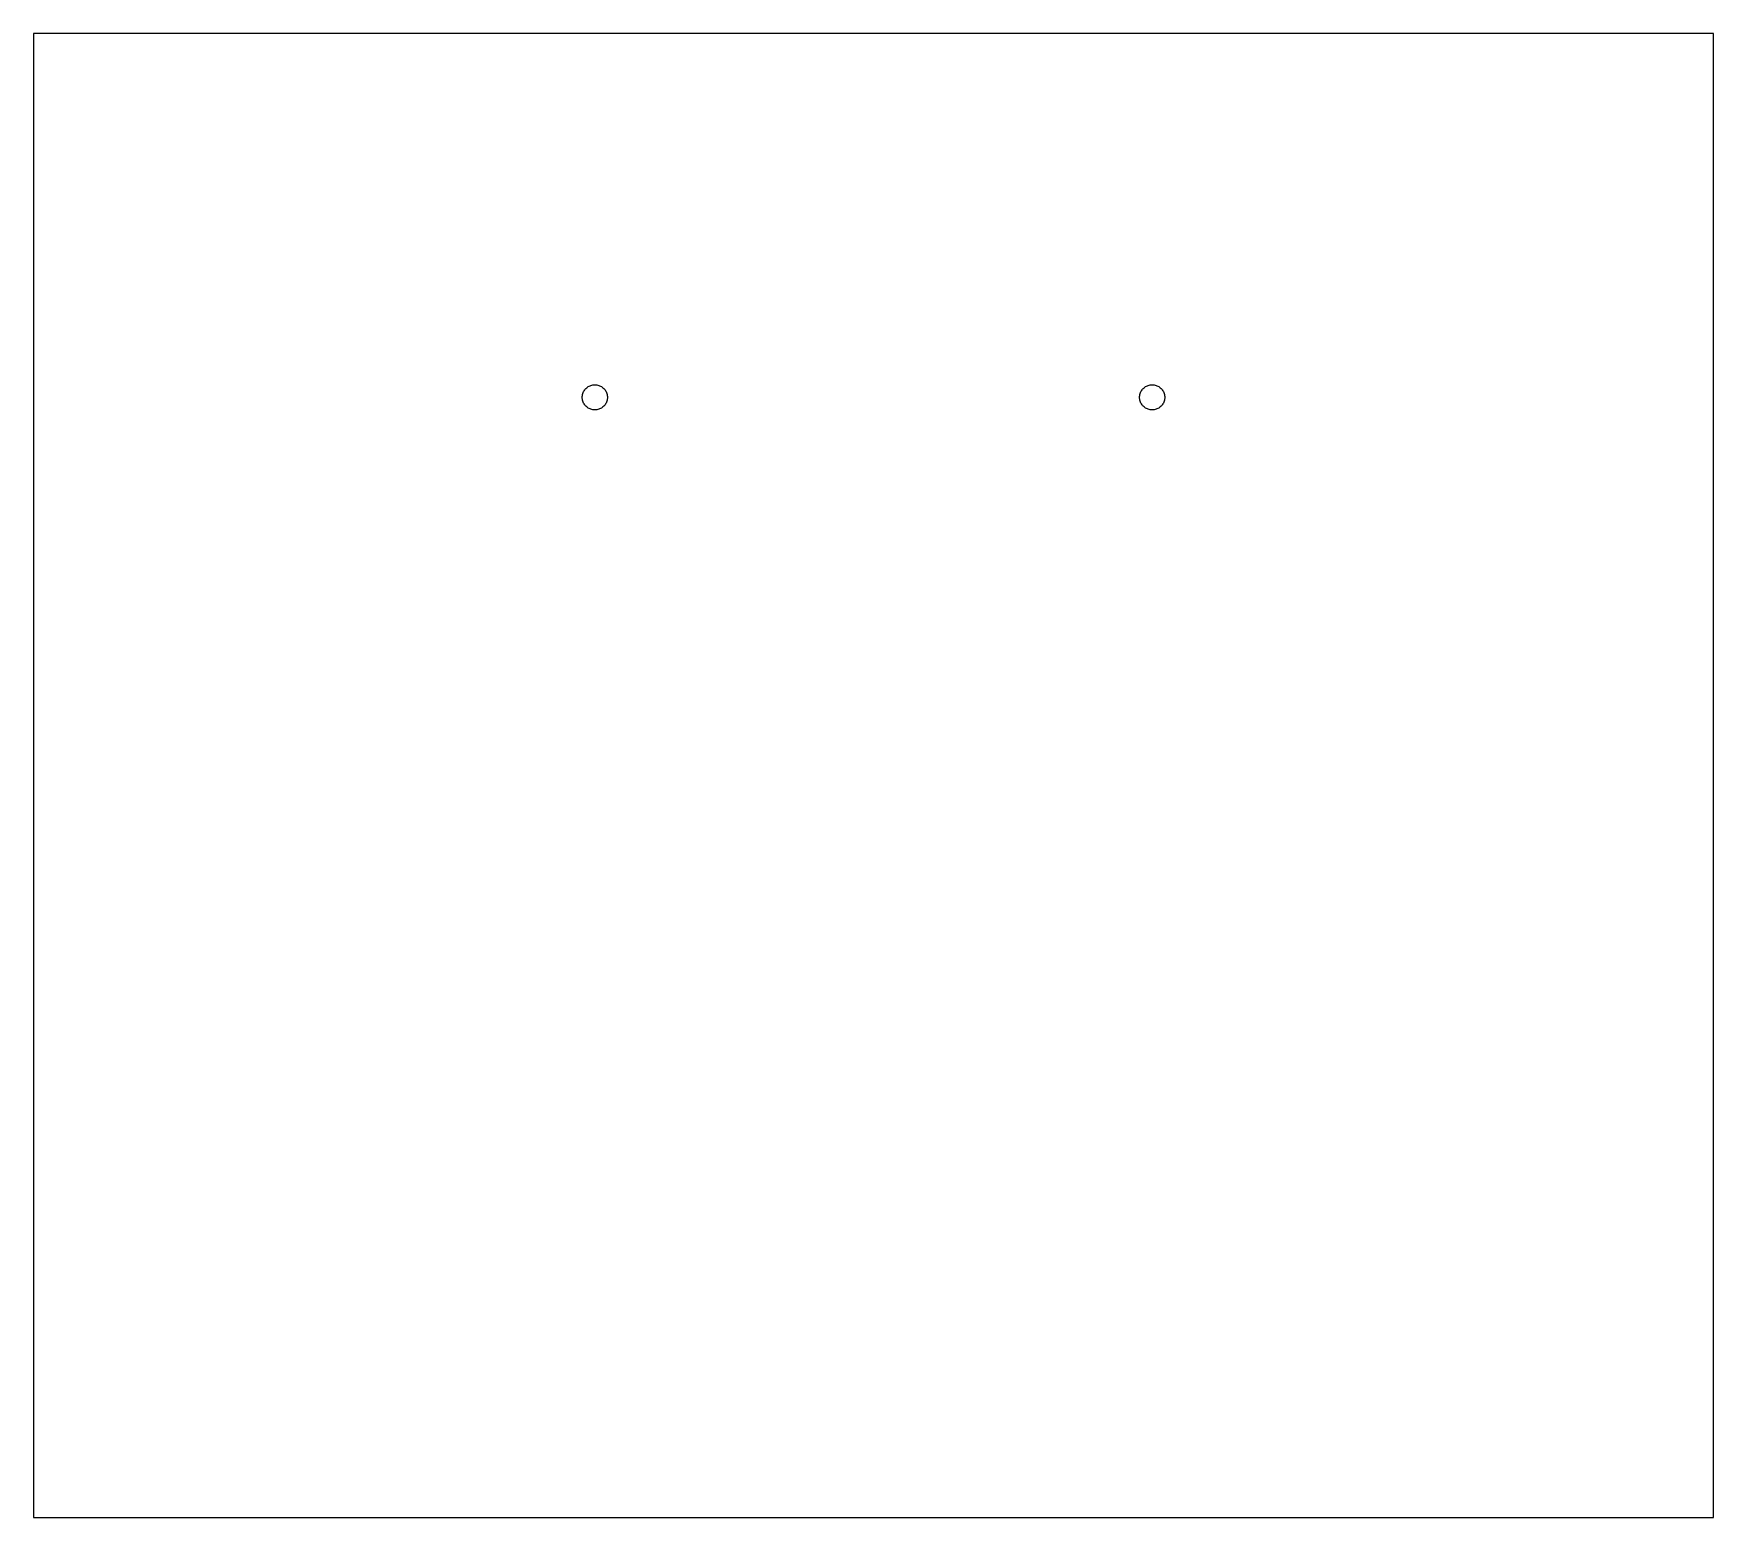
# Model space of a CAD drawing. Header units: metres. Extents: x 0 to 214, y 0 to 189.
import ezdxf

# ---------------------------------------------------------------- set-up
doc = ezdxf.new("R2010")
doc.units = ezdxf.units.M

msp = doc.modelspace()

# ---------------------------------------------------------------- linework, layer by layer
for p, q in [((214, 189), (0, 189)), ((0, 189), (0, 0)), ((214, 0), (214, 189)), ((70.0218, 143.279), (70.0744, 143.393)), ((70.0744, 143.393), (70.1358, 143.503)), ((70.1358, 143.503), (70.2056, 143.607)), ((70.2056, 143.607), (70.2833, 143.706)), ((70.2833, 143.706), (70.3686, 143.798)), ((70.3686, 143.798), (70.4609, 143.883)), ((70.4609, 143.883), (70.5595, 143.961)), ((70.5595, 143.961), (70.664, 144.031)), ((70.664, 144.031), (70.7736, 144.092)), ((70.7736, 144.092), (70.8877, 144.145)), ((70.8877, 144.145), (71.0056, 144.188)), ((71.0056, 144.188), (71.1265, 144.222)), ((71.1265, 144.222), (71.2497, 144.247)), ((71.2497, 144.247), (71.3745, 144.262)), ((71.3745, 144.262), (71.5, 144.267)), ((71.5, 144.267), (71.6255, 144.262)), ((71.6255, 144.262), (71.7503, 144.247)), ((71.7503, 144.247), (71.8735, 144.222)), ((71.8735, 144.222), (71.9944, 144.188)), ((71.9944, 144.188), (72.1123, 144.145)), ((72.1123, 144.145), (72.2264, 144.092)), ((72.2264, 144.092), (72.336, 144.031)), ((72.336, 144.031), (72.4404, 143.961)), ((72.4404, 143.961), (72.5391, 143.883)), ((72.5391, 143.883), (72.6314, 143.798)), ((72.6314, 143.798), (72.7166, 143.706)), ((72.7166, 143.706), (72.7944, 143.607)), ((72.7944, 143.607), (72.8642, 143.503)), ((72.8642, 143.503), (72.9256, 143.393)), ((72.9256, 143.393), (72.9782, 143.279)), ((141.022, 143.279), (141.074, 143.393)), ((141.074, 143.393), (141.136, 143.503)), ((141.136, 143.503), (141.206, 143.607)), ((141.206, 143.607), (141.283, 143.706)), ((141.283, 143.706), (141.369, 143.798)), ((141.369, 143.798), (141.461, 143.883)), ((141.461, 143.883), (141.56, 143.961)), ((141.56, 143.961), (141.664, 144.031)), ((141.664, 144.031), (141.774, 144.092)), ((141.774, 144.092), (141.888, 144.145)), ((141.888, 144.145), (142.006, 144.188)), ((142.006, 144.188), (142.126, 144.222)), ((142.126, 144.222), (142.25, 144.247)), ((142.25, 144.247), (142.374, 144.262)), ((142.374, 144.262), (142.5, 144.267)), ((142.5, 144.267), (142.626, 144.262)), ((142.626, 144.262), (142.75, 144.247)), ((142.75, 144.247), (142.874, 144.222)), ((142.874, 144.222), (142.994, 144.188)), ((142.994, 144.188), (143.112, 144.145)), ((143.112, 144.145), (143.226, 144.092)), ((143.226, 144.092), (143.336, 144.031)), ((143.336, 144.031), (143.44, 143.961)), ((143.44, 143.961), (143.539, 143.883)), ((143.539, 143.883), (143.631, 143.798)), ((143.631, 143.798), (143.717, 143.706)), ((143.717, 143.706), (143.794, 143.607)), ((143.794, 143.607), (143.864, 143.503)), ((143.864, 143.503), (143.926, 143.393)), ((143.926, 143.393), (143.978, 143.279)), ((69.9, 142.667), (69.9049, 142.792)), ((69.9049, 142.541), (69.9, 142.667)), ((69.9049, 142.792), (69.9197, 142.917)), ((69.9197, 142.416), (69.9049, 142.541)), ((69.9197, 142.917), (69.9442, 143.04)), ((69.9442, 142.293), (69.9197, 142.416)), ((69.9442, 143.04), (69.9783, 143.161)), ((69.9783, 142.172), (69.9442, 142.293)), ((69.9783, 143.161), (70.0218, 143.279)), ((70.0218, 142.054), (69.9783, 142.172)), ((70.0744, 141.94), (70.0218, 142.054)), ((70.1358, 141.831), (70.0744, 141.94)), ((70.2056, 141.726), (70.1358, 141.831)), ((70.2833, 141.628), (70.2056, 141.726)), ((70.3686, 141.535), (70.2833, 141.628)), ((70.4609, 141.45), (70.3686, 141.535)), ((70.5595, 141.372), (70.4609, 141.45)), ((70.664, 141.302), (70.5595, 141.372)), ((70.7736, 141.241), (70.664, 141.302)), ((70.8877, 141.188), (70.7736, 141.241)), ((72.2264, 141.241), (72.1123, 141.188)), ((72.336, 141.302), (72.2264, 141.241)), ((72.4404, 141.372), (72.336, 141.302)), ((72.5391, 141.45), (72.4404, 141.372)), ((72.6314, 141.535), (72.5391, 141.45)), ((72.7166, 141.628), (72.6314, 141.535)), ((72.7944, 141.726), (72.7166, 141.628)), ((72.8642, 141.831), (72.7944, 141.726)), ((72.9256, 141.94), (72.8642, 141.831)), ((72.9782, 142.054), (72.9256, 141.94)), ((72.9782, 143.279), (73.0217, 143.161)), ((73.0217, 142.172), (72.9782, 142.054)), ((73.0217, 143.161), (73.0558, 143.04)), ((73.0558, 142.293), (73.0217, 142.172)), ((73.0558, 143.04), (73.0803, 142.917)), ((73.0803, 142.416), (73.0558, 142.293)), ((73.0803, 142.917), (73.0951, 142.792)), ((73.0951, 142.541), (73.0803, 142.416)), ((73.0951, 142.792), (73.1, 142.667)), ((73.1, 142.667), (73.0951, 142.541)), ((140.9, 142.667), (140.905, 142.792)), ((140.905, 142.541), (140.9, 142.667)), ((140.905, 142.792), (140.92, 142.917)), ((140.92, 142.416), (140.905, 142.541)), ((140.92, 142.917), (140.944, 143.04)), ((140.944, 142.293), (140.92, 142.416)), ((140.944, 143.04), (140.978, 143.161)), ((140.978, 142.172), (140.944, 142.293)), ((140.978, 143.161), (141.022, 143.279)), ((141.022, 142.054), (140.978, 142.172)), ((141.074, 141.94), (141.022, 142.054)), ((141.136, 141.831), (141.074, 141.94)), ((141.206, 141.726), (141.136, 141.831)), ((141.283, 141.628), (141.206, 141.726)), ((141.369, 141.535), (141.283, 141.628)), ((141.461, 141.45), (141.369, 141.535)), ((141.56, 141.372), (141.461, 141.45)), ((141.664, 141.302), (141.56, 141.372)), ((141.774, 141.241), (141.664, 141.302)), ((141.888, 141.188), (141.774, 141.241)), ((143.226, 141.241), (143.112, 141.188)), ((143.336, 141.302), (143.226, 141.241)), ((143.44, 141.372), (143.336, 141.302)), ((143.539, 141.45), (143.44, 141.372)), ((143.631, 141.535), (143.539, 141.45)), ((143.717, 141.628), (143.631, 141.535)), ((143.794, 141.726), (143.717, 141.628)), ((143.864, 141.831), (143.794, 141.726)), ((143.926, 141.94), (143.864, 141.831)), ((143.978, 142.054), (143.926, 141.94)), ((143.978, 143.279), (144.022, 143.161)), ((144.022, 142.172), (143.978, 142.054)), ((144.022, 143.161), (144.056, 143.04)), ((144.056, 142.293), (144.022, 142.172)), ((144.056, 143.04), (144.08, 142.917)), ((144.08, 142.416), (144.056, 142.293)), ((144.08, 142.917), (144.095, 142.792)), ((144.095, 142.541), (144.08, 142.416)), ((144.095, 142.792), (144.1, 142.667)), ((144.1, 142.667), (144.095, 142.541)), ((71.0056, 141.145), (70.8877, 141.188)), ((71.1265, 141.111), (71.0056, 141.145)), ((71.2497, 141.086), (71.1265, 141.111)), ((71.3745, 141.072), (71.2497, 141.086)), ((71.5, 141.067), (71.3745, 141.072)), ((71.6255, 141.072), (71.5, 141.067)), ((71.7503, 141.086), (71.6255, 141.072)), ((71.8735, 141.111), (71.7503, 141.086)), ((71.9944, 141.145), (71.8735, 141.111)), ((72.1123, 141.188), (71.9944, 141.145)), ((142.006, 141.145), (141.888, 141.188)), ((142.126, 141.111), (142.006, 141.145)), ((142.25, 141.086), (142.126, 141.111)), ((142.374, 141.072), (142.25, 141.086)), ((142.5, 141.067), (142.374, 141.072)), ((142.626, 141.072), (142.5, 141.067)), ((142.75, 141.086), (142.626, 141.072)), ((142.874, 141.111), (142.75, 141.086)), ((142.994, 141.145), (142.874, 141.111)), ((143.112, 141.188), (142.994, 141.145)), ((0, 0), (214, 0))]:
    msp.add_line(p, q)

doc.saveas('drawing.dxf')
